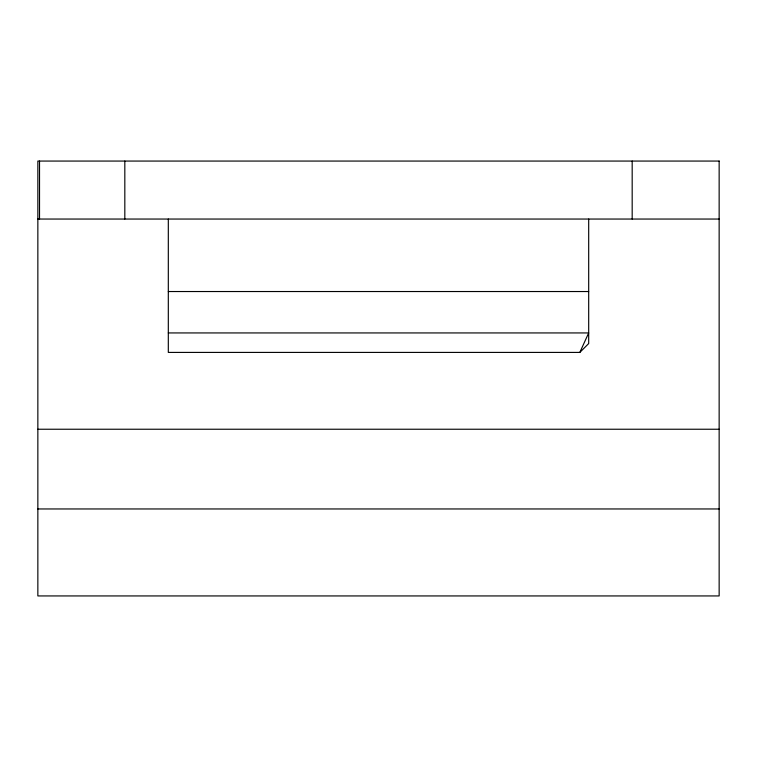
<?xml version="1.0" encoding="UTF-8"?>
<svg xmlns="http://www.w3.org/2000/svg" width="757" height="757" viewBox="0 0 757 757"><rect width="100%" height="100%" fill="white"/><g stroke="black" fill="none" stroke-linecap="round" stroke-linejoin="round"><path stroke-width="1.14" d="M168.309 219.047L168.309 352.412L579.824 352.412L588.691 332.938L168.309 332.938M579.824 352.412L588.691 343.546L588.691 219.047M37.85 219.047L719.15 219.047M168.309 291.53L588.691 291.53M37.85 429.238L719.15 429.238M37.85 508.959L719.15 508.959M632.18 161.061L632.18 219.047M124.82 161.061L124.82 219.047M39.525 161.061L39.525 219.047M719.15 161.061L37.85 161.061L37.85 595.939L719.15 595.939L719.15 161.061"/></g></svg>
